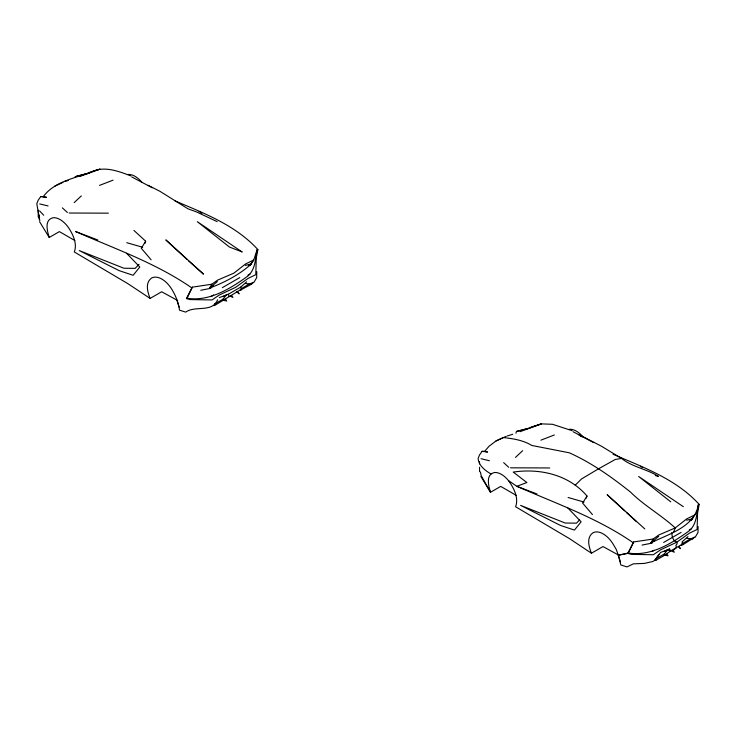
<?xml version="1.0" encoding="UTF-8"?>
<svg xmlns="http://www.w3.org/2000/svg" width="736" height="736" viewBox="0 0 736 736"><rect width="100%" height="100%" fill="white"/><g stroke="black" fill="none" stroke-linecap="round" stroke-linejoin="round"><path stroke-width="1.1" d="M256.763 271.676L256.689 277.638L254.076 282.136L248.869 284.243L241.224 288.659M698.078 526.461L698.004 532.432L695.391 536.93L690.184 539.037L681.656 543.959L682.925 544.695L694.747 537.234M257.885 249.596L257.057 249.789C255.245 259.569 255.41 271.363 246.017 277.38C229.006 289.414 208.748 301.714 187.064 298.236L186.429 298.604L190.109 299.58L212.032 299.938L219.264 295.026L235.502 287.399L247.931 278.484L255.797 274.666L256.248 258.29L257.885 249.596C235.612 225.216 204.47 213.422 174.883 200.836M658.959 554.548L654.755 560.317L655.822 560.344L665.629 554.677L670.294 551.163L669.696 549.019L660.606 552.432L654.755 560.317L652.841 561.504L644.35 563.417L633.31 563.859L627.035 566.913L620.862 564.972L618.341 555.22L627.744 553.398L631.424 554.374L653.347 554.732L660.578 549.82L676.826 542.193L689.246 533.269L697.121 529.46L697.562 513.084L699.2 504.39L698.372 504.583C696.569 514.354 696.734 526.157 687.341 532.174C670.321 544.198 650.072 556.508 628.378 553.03L618.341 555.22L616.253 549.433L613.539 544.815A20.682 11.942 60 0 0 592.857 532.873C586.206 537.676 588.91 546.903 591.44 553.224L602.986 546.554L618.994 555.321M515.945 433.283L516.451 431.471L531.098 427.57M145.029 243.331L145.664 241.215L133.906 230.405M586.344 498.125L586.988 496.009C568.956 474.794 540.187 468.105 513.213 472.08L526.884 482.54L516.828 486.294L508.475 480.599A19.789 11.426 60 0 0 494.482 472.521C485.42 474.435 488.575 485.926 490.526 492.274L500.701 486.395L516.157 495.319M253.506 259.808L250.047 265.659L253.773 260.001L257.057 249.789M695.097 514.795L686.798 518.816L675.234 527.924L658.821 534.971L653.136 539.019L650.817 542.874C668.5 534.042 694.674 527.178 698.372 504.583M673.679 531.852L675.234 527.924C661.13 514.979 644.202 505.66 630.522 492.108C611.57 476.974 591.496 462.751 569.296 452.806L531.742 445.446C523.406 440.238 513.112 438.665 503.452 437.552L496 440.965L489.136 446.163L484.601 451.37L482.108 451.306L479.504 454.995L478.115 458.5C478.713 465.75 485.226 470.534 490.976 473.975M187.064 298.236L192.326 287.16L211.821 284.225L217.497 280.177L233.91 273.13L245.484 264.022L253.773 260.001M628.378 553.03L633.65 541.954L653.136 539.019M186.429 298.604L192.326 287.16M627.744 553.398L633.65 541.954M691.362 520.453L694.83 514.602M200.726 290.288L210.864 288.282L209.502 288.089L211.821 284.225M145.664 241.215L141.303 248.28L151.11 259.79M586.988 496.009L582.627 503.074L592.425 514.574M40.784 196.512L46.294 197.248L40.784 196.512L38.189 200.201L36.8 203.706L39.808 220.745M217.635 299.754C212.272 313.067 195.224 305.21 185.72 312.119L179.538 310.178C178.462 303.094 175.996 296.111 172.224 290.021A20.682 11.942 60 0 0 151.542 278.079C144.882 282.882 147.596 292.109 150.116 298.43L161.662 291.76L177.67 300.527M213.44 305.532L214.507 305.55L214.507 304.078L223.045 299.156L226.43 294.906L223.045 296.636M655.822 560.344L655.822 558.872L664.36 553.941L667.745 549.7L669.696 549.019M43.277 196.586C54.427 181.691 74.106 178.388 90.5 172.325C103.574 165.434 118.054 171.056 130.778 175.876M138.975 264.362L135.185 268.355L123.906 268.244L79.295 250.59L119.131 270.636L133.124 275.292L139.803 267.021L126.601 253.258M579.536 519.956L576.5 523.149L565.22 523.038L520.61 505.384L560.446 525.421L574.448 530.086L581.118 521.815L567.916 508.052M575.23 485.199L581.486 478.98L598.405 468.878L615.324 459.439L621.589 458.436C632.353 467.13 646.88 468.988 658.481 476.44L655.334 475.548M74.17 202.612L81.31 195.905M515.485 457.406L522.634 450.699M239.54 290.573L251.408 284.243L253.423 282.44M219.291 297.638L228.372 294.225L240.718 287.095L246.634 281.851M687.948 536.645L682.042 541.889L682.925 544.695L680.855 545.367M245.364 265.42L251.408 263.893A136.381 77.74 -0.6 0 1 209.502 288.089L217.378 281.575M658.702 536.36L650.817 542.874L654.58 540.693M214.507 305.55L241.399 289.202L240.718 287.095M210.836 296.682L213.679 294.934M652.16 551.476L654.056 550.307M209.502 288.089L213.265 285.908M39.597 221.738L49.211 237.48L59.377 231.61L74.842 240.534M255.613 258.658L256.248 258.29M222.327 287.666L239.78 277.582M696.928 513.452L697.562 513.084M663.642 542.46L681.094 532.376M682.714 543.987L670.294 551.163L667.745 549.7L664.36 551.43M248.584 265.512L251.408 263.893M689.908 520.306L692.723 518.687L686.679 520.214M247.968 275.172L249.992 274.077M689.292 529.966L691.316 528.871M54.685 186.171L62.91 182.408M496 440.965L506.285 436.264M79.874 176.456L100.059 169.087L89.534 172.445M99.526 185.389L113.05 180.164M520.14 431.655L541.374 423.881L552.497 424.295L572.102 430.67M540.85 440.183L554.364 434.958M531.815 427.119L541.374 423.881L530.858 427.239M64.97 181.47L68.19 180.476M507.362 435.933L512.725 434.277M87.225 173.622L75.136 176.677L89.783 172.776M516.451 431.471L528.549 428.416M642.04 545.082L652.179 543.076M223.726 299.644L225.602 299.304L226.743 301.024L222.833 300.196M663.992 554.751L665.629 554.677L664.36 553.941M251.408 284.243L245.741 283.526M692.732 539.037L687.056 538.32M69.156 213.026L108.376 213.164M510.48 467.82L549.691 467.958M482.108 451.306L487.618 452.042L484.601 451.37M664.148 554.99L668.067 555.818L666.917 554.098M39.726 203.918L48.07 205.942M481.04 458.712L489.385 460.736M126.776 242.687L142.664 247.278M568.1 497.472L583.988 502.072M97.722 239.954L75.514 231.5C114.816 248.768 156.179 263.203 191.691 287.804M536.93 493.939L516.828 486.294C556.131 503.562 597.503 517.997 633.015 542.598M230.101 296.194L232.962 297.436L231.812 295.716M671.416 550.988L674.277 552.23L673.136 550.51L676.504 547.575L675.869 545.459L677.129 543.692L676.826 542.193L674.277 540.721L672.373 537.418L671.738 532.643M613.051 454.25C643.568 467.452 676.136 479.108 699.2 504.39M217.166 221.646L196.448 211.894L187.901 208.785L160.098 191.397L148.092 185.288M131.716 176.907L152.306 187.8M573.04 431.701L593.63 442.594M223.045 299.156L224.314 299.883M591.44 553.224L569.462 538.614L515.642 506.773C518.88 497.573 513.811 487.959 508.475 480.599M150.116 298.43L128.138 283.82L74.327 251.979C77.105 244.564 73.867 236.514 70.049 230.046A19.789 11.426 60 0 0 53.167 217.727C44.096 219.641 47.26 231.132 49.211 237.48M621.589 458.436L601.413 446.191L578.514 434.378L581.514 436.706M640.384 466.219L642.234 467.452M199.06 211.425L201.839 213.274M683.339 506.69L638.655 476.486L670.754 501.832M39.643 217.994L38.244 216.89L38.198 210.192M678.436 546.931L680.487 548.642L679.346 546.922M236.431 291.566L239.172 293.848L238.032 292.137M644.81 528.936L607.136 494.684L624.698 510.876M626.373 512.412L636.41 521.668M503.672 462.659L508.686 467.277M186.723 259.164L165.821 239.89L203.495 274.142L188.398 260.7M62.358 207.865L67.372 212.483M39.56 210.882L43.709 215.252M480.912 476.532L490.526 492.274L481.123 475.539L480.424 471.951M618.341 555.22L620.411 561.872M177.026 300.426L179.096 307.078M241.399 289.202L241.601 289.901M228.372 294.225L228.97 296.369M39.045 215.041L39.174 219.273M479.486 461.638L479.504 463.873M479.532 467.222L479.568 471.684M128.073 174.478A19.789 11.426 60 0 1 142.066 182.556M569.397 429.272A19.789 11.426 60 0 1 583.381 437.35M242.024 251.896L229.439 247.038L197.331 221.692L242.024 251.896"/></g></svg>
